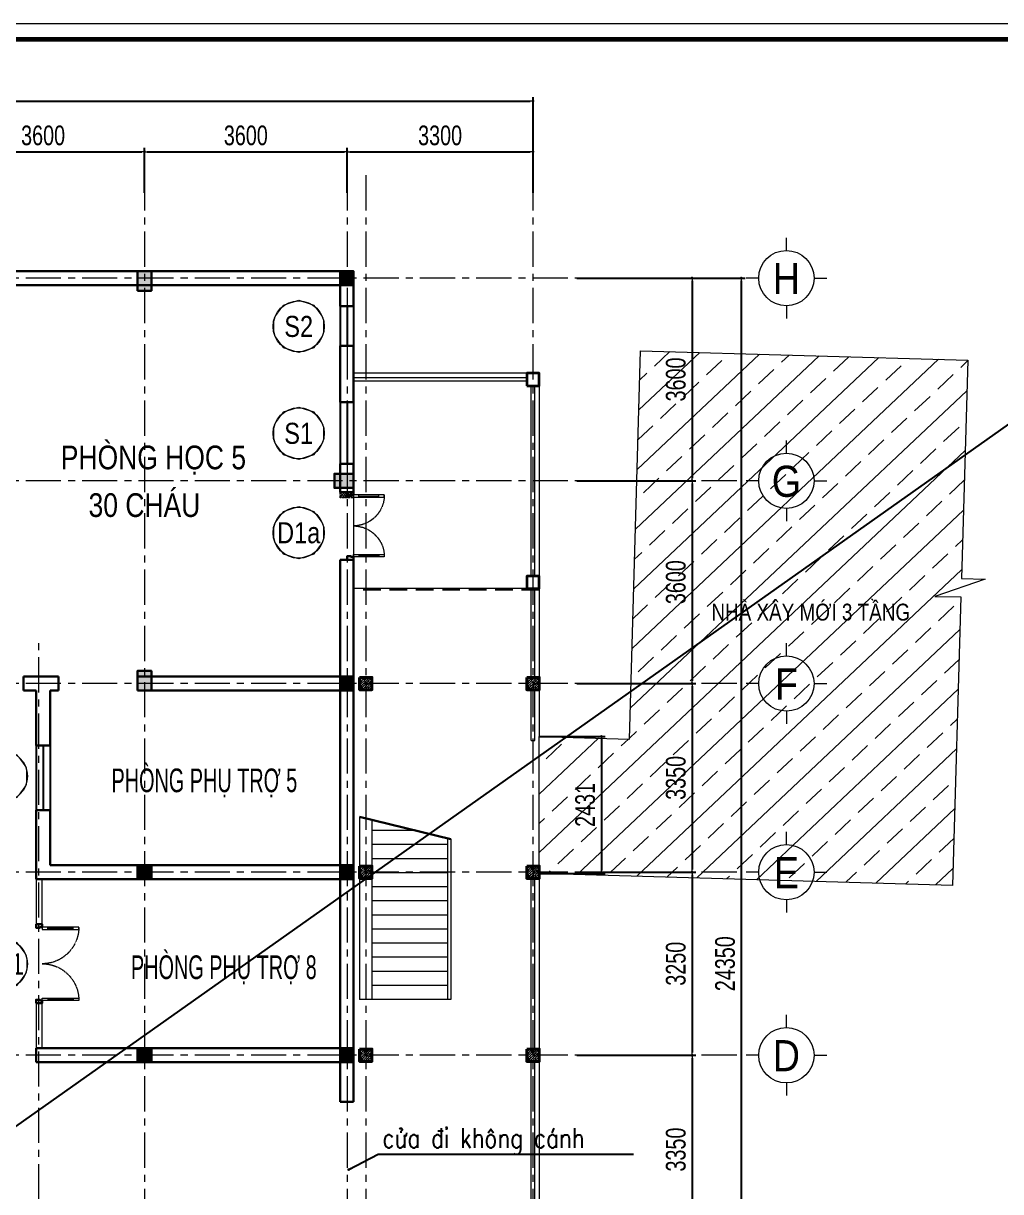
# Model space of a CAD drawing. Header units: millimetres. Extents: x -519517 to -431282, y -372679 to 113618.
# Drawn here: x -458841 to -441487, y -3409 to 17337 of the extents above; entities that cross this region are included whole.
import ezdxf
from ezdxf.enums import TextEntityAlignment as Align

# ---------------------------------------------------------------- set-up
doc = ezdxf.new("R2010")
doc.units = ezdxf.units.MM
doc.header["$LTSCALE"] = 5
for name, pattern in [('CENTER2', [28.575, 19.05, -3.175, 3.175, -3.175]), ('CENTERX2', [4, 2.5, -0.5, 0.5, -0.5]), ('DASHDOT', [1, 0.5, -0.25, 0, -0.25]), ('HIDDEN', [0.375, 0.25, -0.125]), ('HIDDEN2', [0.1875, 0.125, -0.0625])]:
    doc.linetypes.add(name, pattern=pattern)
doc.layers.get('0').update_dxf_attribs({"linetype": 'CENTER2'})
for name, color, linetype, lineweight in [('03', 252, 'Continuous', 30), ('BICO-4-NET CAT KT', 4, 'Continuous', 35), ('BICO-9-NÉT CỬA', 9, 'Continuous', 25), ('cat2', 22, 'Continuous', 30), ('hatch1', 136, 'Continuous', 9), ('Khungten_LCDI', 7, 'Continuous', 25), ('LC Dim', 8, 'Continuous', 18), ('LC Hatch', 252, 'Continuous', 9), ('LC ISO', 153, 'Continuous', 13), ('LC Net dam 1', 30, 'Continuous', 30), ('LC Net dam2', 6, 'Continuous', 40), ('LC Net khuat', 4, 'HIDDEN', 13), ('LC Net manh', 9, 'Continuous', 5), ('LC Net thay', 7, 'Continuous', 25), ('LC Net truc', 79, 'DASHDOT', 13), ('LC Text1', 3, 'Continuous', 20), ('LC Text2', 7, 'Continuous', 25), ('manh1', 67, 'Continuous', 13), ('thay1', 63, 'Continuous', 18)]:
    doc.layers.add(name, color=color, linetype=linetype, lineweight=lineweight)
doc.layers.add('KCS_Plotter', color=11, linetype='Continuous', plot=False)
doc.styles.add('General text 2', font='arial.ttf')
doc.styles.add('HOATBIF', font='hoatbif.shx', dxfattribs={"width": 0.75})
doc.styles.add('Khungten', font='VHAVAN.TTF', dxfattribs={"width": 0.9, "height": 5000})
doc.styles.add('LC 1', font='VHAVANB.TTF')
doc.styles.add('LC 3', font='vnsimli.shx', dxfattribs={"width": 0.75})
doc.styles.add('T2', font='VHARIAL.TTF', dxfattribs={"width": 0.8})
doc.styles.add('Title', font='VHBLACK.TTF')
doc.dimstyles.new('Copy of 1-110', dxfattribs={"dimscale": 110, "dimtxt": 2.5, "dimasz": 0.35, "dimexe": 0.5, "dimexo": 0, "dimgap": 0.8, "dimtad": 1, "dimdec": 0, "dimzin": 0, "dimdsep": 46, "dimtxsty": 'HOATBIF', "dimblk1": 'DOT', "dimblk2": 'DOT', "dimsah": 1, "dimcen": -1, "dimdle": 1, "dimclrd": 256, "dimclre": 256, "dimclrt": 4, "dimadec": 3, "dimazin": 2, "dimtfac": 0.333333, "dimtdec": 0, "dimtix": 1, "dimtmove": 2, "dimatfit": 3, "dimldrblk": 'DOT', "dimfxl": 1, "dimtvp": 0.833333, "dimtolj": 1, "dimtzin": 0, "dimarcsym": 0})

# ---------------------------------------------------------------- blocks, each defined once
blk = doc.blocks.new('lcdi fix')
at = {"layer": 'Defpoints', "lineweight": 0}
blk.add_lwpolyline([(-1200, -14850), (-1200, 14850), (40800, 14850), (40800, -14850)], close=True, dxfattribs=at)
at = {"layer": 'Khungten_LCDI', "color": 5, "lineweight": 60}
blk.add_lwpolyline([(0, -14650), (0, 14650), (40600, 14650), (40600, -14650)], close=True, dxfattribs=at)
at = {"color": 7, "style": 'Khungten', "width": 0.8}
for tag, p in [('REVISION', (39499, -10746)), ('NGAYHT', (39546, -11609))]:
    blk.add_attdef(tag, text='', height=200, dxfattribs=at).set_placement(p, align=Align.CENTER)
at = {"layer": 'LC Text1', "style": 'Title', "width": 3.882085}
for tag, p, p2 in [('TENBANVE1', (36913, -8886), (40339, -8886)), ('TENBANVE2', (36913, -9562), (40339, -9562))]:
    blk.add_attdef(tag, text='', height=250, dxfattribs=at).set_placement(p, p2, align=Align.FIT)
at = {"layer": 'LC Text1', "style": 'Title', "width": 0.7}
blk.add_attdef('SOBANVE', text='', height=250, dxfattribs=at).set_placement((39562, -13896), align=Align.CENTER)
blk = doc.blocks.new('DOT')
at = {"color": 0, "linetype": 'ByBlock'}
blk.add_line((-0.5, 0), (-1, 0), dxfattribs=at)
at = {"color": 0, "linetype": 'ByBlock', "const_width": 0.5}
blk.add_lwpolyline([(-0.25, 0, 1), (0.25, 0, 1)], format="xyb", close=True, dxfattribs=at)
blk = doc.blocks.new('*D191')
at = {"layer": 'Defpoints', "color": 0, "transparency": 16777216}
for p in [(-456691, 15058), (-460291, 14327), (-456691, 14327)]:
    blk.add_point(p, dxfattribs=at)
at = {"layer": 'LC Dim', "lineweight": -2, "transparency": 16777216}
for p, q in [((-460291, 14327), (-460291, 15128)), ((-460242, 15058), (-456740, 15058)), ((-456691, 14327), (-456691, 15128))]:
    blk.add_line(p, q, dxfattribs=at)
at = {"layer": 'LC Dim', "lineweight": -2, "transparency": 16777216, "xscale": 49, "yscale": 49, "zscale": 49, "rotation": 180}
blk.add_blockref('DOT', (-460291, 15058), dxfattribs=at)
at = {"layer": 'LC Dim', "lineweight": -2, "transparency": 16777216, "xscale": 49, "yscale": 49, "zscale": 49}
blk.add_blockref('DOT', (-456691, 15058), dxfattribs=at)
at = {"layer": 'LC Dim', "color": 4, "transparency": 16777216, "insert": (-458491, 15345), "char_height": 350, "attachment_point": 5, "style": 'HOATBIF'}
blk.add_mtext('\\A1;3600', dxfattribs=at)
blk = doc.blocks.new('_Dot')
at = {"color": 0, "linetype": 'ByBlock', "lineweight": -2}
blk.add_line((-0.5, 0), (-1, 0), dxfattribs=at)
at = {"color": 0, "linetype": 'ByBlock', "const_width": 0.5}
blk.add_lwpolyline([(-0.25, 0, 1), (0.25, 0, 1)], format="xyb", close=True, dxfattribs=at)
blk = doc.blocks.new('*D192')
at = {"layer": 'Defpoints', "color": 0, "transparency": 16777216}
for p in [(-453091, 15058), (-456691, 14327), (-453091, 14327)]:
    blk.add_point(p, dxfattribs=at)
at = {"layer": 'LC Dim', "lineweight": -2, "transparency": 16777216}
for p, q in [((-456691, 14327), (-456691, 15128)), ((-456642, 15058), (-453140, 15058)), ((-453091, 14327), (-453091, 15128))]:
    blk.add_line(p, q, dxfattribs=at)
at = {"layer": 'LC Dim', "lineweight": -2, "transparency": 16777216, "xscale": 49, "yscale": 49, "zscale": 49, "rotation": 180}
blk.add_blockref('DOT', (-456691, 15058), dxfattribs=at)
at = {"layer": 'LC Dim', "lineweight": -2, "transparency": 16777216, "xscale": 49, "yscale": 49, "zscale": 49}
blk.add_blockref('DOT', (-453091, 15058), dxfattribs=at)
at = {"layer": 'LC Dim', "color": 4, "transparency": 16777216, "insert": (-454891, 15345), "char_height": 350, "attachment_point": 5, "style": 'HOATBIF'}
blk.add_mtext('\\A1;3600', dxfattribs=at)
blk = doc.blocks.new('*D193')
at = {"layer": 'Defpoints', "color": 0, "transparency": 16777216}
for p in [(-449791, 15058), (-453091, 14327), (-449791, 14327)]:
    blk.add_point(p, dxfattribs=at)
at = {"layer": 'LC Dim', "lineweight": -2, "transparency": 16777216}
for p, q in [((-453091, 14327), (-453091, 15128)), ((-453042, 15058), (-449840, 15058)), ((-449791, 14327), (-449791, 15128))]:
    blk.add_line(p, q, dxfattribs=at)
at = {"layer": 'LC Dim', "lineweight": -2, "transparency": 16777216, "xscale": 49, "yscale": 49, "zscale": 49, "rotation": 180}
blk.add_blockref('DOT', (-453091, 15058), dxfattribs=at)
at = {"layer": 'LC Dim', "lineweight": -2, "transparency": 16777216, "xscale": 49, "yscale": 49, "zscale": 49}
blk.add_blockref('DOT', (-449791, 15058), dxfattribs=at)
at = {"layer": 'LC Dim', "color": 4, "transparency": 16777216, "insert": (-451441, 15345), "char_height": 350, "attachment_point": 5, "style": 'HOATBIF'}
blk.add_mtext('\\A1;3300', dxfattribs=at)
blk = doc.blocks.new('*D194')
at = {"layer": 'Defpoints', "color": 0, "transparency": 16777216}
for p in [(-449791, 15958), (-475391, 14327), (-449791, 14327)]:
    blk.add_point(p, dxfattribs=at)
at = {"layer": 'LC Dim', "lineweight": -2, "transparency": 16777216}
for p, q in [((-475391, 14327), (-475391, 16028)), ((-449791, 14327), (-449791, 16028)), ((-475342, 15958), (-449840, 15958))]:
    blk.add_line(p, q, dxfattribs=at)
at = {"layer": 'LC Dim', "lineweight": -2, "transparency": 16777216, "xscale": 49, "yscale": 49, "zscale": 49, "rotation": 180}
blk.add_blockref('DOT', (-475391, 15958), dxfattribs=at)
at = {"layer": 'LC Dim', "lineweight": -2, "transparency": 16777216, "xscale": 49, "yscale": 49, "zscale": 49}
blk.add_blockref('DOT', (-449791, 15958), dxfattribs=at)
at = {"layer": 'LC Dim', "color": 4, "transparency": 16777216, "insert": (-462591, 16245), "char_height": 350, "attachment_point": 5, "style": 'HOATBIF'}
blk.add_mtext('\\A1;25600', dxfattribs=at)
blk = doc.blocks.new('*U110')
at = {"layer": 'Defpoints'}
blk.add_lwpolyline([(0, 4.25), (-2.5, 3.44), (-4.04, 1.31), (-4.04, -1.31), (-2.5, -3.44), (0, -4.25), (2.5, -3.44), (4.04, -1.31), (4.04, 1.31), (2.5, 3.44)], close=True, dxfattribs=at)
at = {"layer": 'LC Text1', "style": 'General text 2', "width": 0.8, "flags": 8}
blk.add_attdef('SYMBOL', text='', height=3.5, dxfattribs=at).set_placement((0, 0), align=Align.MIDDLE_CENTER)
blk.add_wipeout([(0, 4.25), (-2.5, 3.44), (-4.04, 1.31), (-4.04, -1.31), (-2.5, -3.44), (0, -4.25), (2.5, -3.44), (4.04, -1.31), (4.04, 1.31), (2.5, 3.44)]).dxf.layer = 'LC Net manh'
at = {"layer": 'LC ISO'}
blk.add_circle((0, 0), 4.25, dxfattribs=at)
blk = doc.blocks.new('*D195')
at = {"layer": 'Defpoints', "color": 0, "transparency": 16777216}
for p in [(-449014, 12813), (-449014, 9213), (-446967, 9213)]:
    blk.add_point(p, dxfattribs=at)
at = {"layer": 'LC Dim', "lineweight": -2, "transparency": 16777216}
for p, q in [((-449014, 12813), (-446897, 12813)), ((-446967, 12764), (-446967, 9262)), ((-449014, 9213), (-446897, 9213))]:
    blk.add_line(p, q, dxfattribs=at)
at = {"layer": 'LC Dim', "lineweight": -2, "transparency": 16777216, "xscale": 49, "yscale": 49, "zscale": 49}
for p, rotation in [((-446967, 12813), 90), ((-446967, 9213), 270)]:
    blk.add_blockref('DOT', p, dxfattribs=dict(at, rotation=rotation))
at = {"layer": 'LC Dim', "color": 4, "transparency": 16777216, "insert": (-447254, 11013), "char_height": 350, "attachment_point": 5, "rotation": 90, "style": 'HOATBIF'}
blk.add_mtext('\\A1;3600', dxfattribs=at)
blk = doc.blocks.new('*D196')
at = {"layer": 'Defpoints', "color": 0, "transparency": 16777216}
for p in [(-449014, 9213), (-449014, 5613), (-446967, 5613)]:
    blk.add_point(p, dxfattribs=at)
at = {"layer": 'LC Dim', "lineweight": -2, "transparency": 16777216}
for p, q in [((-449014, 9213), (-446897, 9213)), ((-446967, 9164), (-446967, 5662)), ((-449014, 5613), (-446897, 5613))]:
    blk.add_line(p, q, dxfattribs=at)
at = {"layer": 'LC Dim', "lineweight": -2, "transparency": 16777216, "xscale": 49, "yscale": 49, "zscale": 49}
for p, rotation in [((-446967, 9213), 90), ((-446967, 5613), 270)]:
    blk.add_blockref('DOT', p, dxfattribs=dict(at, rotation=rotation))
at = {"layer": 'LC Dim', "color": 4, "transparency": 16777216, "insert": (-447254, 7413), "char_height": 350, "attachment_point": 5, "rotation": 90, "style": 'HOATBIF'}
blk.add_mtext('\\A1;3600', dxfattribs=at)
blk = doc.blocks.new('*D197')
at = {"layer": 'Defpoints', "color": 0, "transparency": 16777216}
for p in [(-449014, 5613), (-449014, 2263), (-446967, 2263)]:
    blk.add_point(p, dxfattribs=at)
at = {"layer": 'LC Dim', "lineweight": -2, "transparency": 16777216}
for p, q in [((-449014, 5613), (-446897, 5613)), ((-446967, 5564), (-446967, 2312)), ((-449014, 2263), (-446897, 2263))]:
    blk.add_line(p, q, dxfattribs=at)
at = {"layer": 'LC Dim', "lineweight": -2, "transparency": 16777216, "xscale": 49, "yscale": 49, "zscale": 49}
for p, rotation in [((-446967, 5613), 90), ((-446967, 2263), 270)]:
    blk.add_blockref('DOT', p, dxfattribs=dict(at, rotation=rotation))
at = {"layer": 'LC Dim', "color": 4, "transparency": 16777216, "insert": (-447254, 3938), "char_height": 350, "attachment_point": 5, "rotation": 90, "style": 'HOATBIF'}
blk.add_mtext('\\A1;3350', dxfattribs=at)
blk = doc.blocks.new('*D198')
at = {"layer": 'Defpoints', "color": 0, "transparency": 16777216}
for p in [(-449014, 2263), (-449014, -987), (-446967, -987)]:
    blk.add_point(p, dxfattribs=at)
at = {"layer": 'LC Dim', "lineweight": -2, "transparency": 16777216}
for p, q in [((-449014, 2263), (-446897, 2263)), ((-446967, 2214), (-446967, -938)), ((-449014, -987), (-446897, -987))]:
    blk.add_line(p, q, dxfattribs=at)
at = {"layer": 'LC Dim', "lineweight": -2, "transparency": 16777216, "xscale": 49, "yscale": 49, "zscale": 49}
for p, rotation in [((-446967, 2263), 90), ((-446967, -987), 270)]:
    blk.add_blockref('DOT', p, dxfattribs=dict(at, rotation=rotation))
at = {"layer": 'LC Dim', "color": 4, "transparency": 16777216, "insert": (-447254, 638), "char_height": 350, "attachment_point": 5, "rotation": 90, "style": 'HOATBIF'}
blk.add_mtext('\\A1;3250', dxfattribs=at)
blk = doc.blocks.new('*D199')
at = {"layer": 'Defpoints', "color": 0, "transparency": 16777216}
for p in [(-449014, -987), (-449014, -4337), (-446967, -4337)]:
    blk.add_point(p, dxfattribs=at)
at = {"layer": 'LC Dim', "lineweight": -2, "transparency": 16777216}
for p, q in [((-449014, -987), (-446897, -987)), ((-446967, -1036), (-446967, -4288)), ((-449014, -4337), (-446897, -4337))]:
    blk.add_line(p, q, dxfattribs=at)
at = {"layer": 'LC Dim', "lineweight": -2, "transparency": 16777216, "xscale": 49, "yscale": 49, "zscale": 49}
for p, rotation in [((-446967, -987), 90), ((-446967, -4337), 270)]:
    blk.add_blockref('DOT', p, dxfattribs=dict(at, rotation=rotation))
at = {"layer": 'LC Dim', "color": 4, "transparency": 16777216, "insert": (-447254, -2662), "char_height": 350, "attachment_point": 5, "rotation": 90, "style": 'HOATBIF'}
blk.add_mtext('\\A1;3350', dxfattribs=at)
blk = doc.blocks.new('*D202')
at = {"layer": 'Defpoints', "color": 0, "transparency": 16777216}
for p in [(-449014, 12813), (-449014, -11537), (-446092, -11537)]:
    blk.add_point(p, dxfattribs=at)
at = {"layer": 'LC Dim', "lineweight": -2, "transparency": 16777216}
for p, q in [((-449014, 12813), (-446022, 12813)), ((-446092, 12764), (-446092, -11488)), ((-449014, -11537), (-446022, -11537))]:
    blk.add_line(p, q, dxfattribs=at)
at = {"layer": 'LC Dim', "lineweight": -2, "transparency": 16777216, "xscale": 49, "yscale": 49, "zscale": 49}
for p, rotation in [((-446092, 12813), 90), ((-446092, -11537), 270)]:
    blk.add_blockref('DOT', p, dxfattribs=dict(at, rotation=rotation))
at = {"layer": 'LC Dim', "color": 4, "transparency": 16777216, "insert": (-446379, 638), "char_height": 350, "attachment_point": 5, "rotation": 90, "style": 'HOATBIF'}
blk.add_mtext('\\A1;24350', dxfattribs=at)
blk = doc.blocks.new('*D204')
at = {"layer": 'Defpoints', "color": 0, "transparency": 16777216}
for p in [(-449681, 4673), (-449681, 2242), (-448577, 2242)]:
    blk.add_point(p, dxfattribs=at)
at = {"layer": 'LC Dim', "lineweight": -2, "transparency": 16777216}
for p, q in [((-449681, 4673), (-448507, 4673)), ((-448577, 4624), (-448577, 2291)), ((-449681, 2242), (-448507, 2242))]:
    blk.add_line(p, q, dxfattribs=at)
at = {"layer": 'LC Dim', "lineweight": -2, "transparency": 16777216, "xscale": 49, "yscale": 49, "zscale": 49}
for p, rotation in [((-448577, 4673), 90), ((-448577, 2242), 270)]:
    blk.add_blockref('DOT', p, dxfattribs=dict(at, rotation=rotation))
at = {"layer": 'LC Dim', "color": 4, "transparency": 16777216, "insert": (-448864, 3458), "char_height": 350, "attachment_point": 5, "rotation": 90, "style": 'HOATBIF'}
blk.add_mtext('\\A1;2431', dxfattribs=at)
blk = doc.blocks.new('TTRUC')
at = {"layer": 'LC ISO'}
for p, q in [((0, 6.95), (0, 10.13)), ((-6.95, 0), (-10.13, 0)), ((6.95, 0), (10.13, 0)), ((0, -6.95), (0, -10.13))]:
    blk.add_line(p, q, dxfattribs=at)
at = {"layer": 'LC Net manh'}
blk.add_circle((0, 0), 6.95, dxfattribs=at)
blk = doc.blocks.new('*U80')
for p, q in [((100, -90), (100, -50)), ((100, -70), (550, -70)), ((550, -90), (550, -50)), ((100, -1310), (100, -1350)), ((100, -1330), (550, -1330)), ((550, -1310), (550, -1350))]:
    blk.add_line(p, q)
for points in [[(0, -50), (0, -90), (650, -90), (650, -50)], [(0, -1350), (0, -1310), (650, -1310), (650, -1350)]]:
    blk.add_lwpolyline(points, close=True)
at = {"linetype": 'HIDDEN2'}
for centre, start, end in [((0, -50), 270, 360), ((0, -1350), 0, 90)]:
    blk.add_arc(centre, 650, start, end, dxfattribs=at)
at = {"layer": '03'}
for points in [[(-110, 0), (-110, -60), (-40, -60), (-40, -50), (0, -50), (0, 0)], [(-110, -1400), (-110, -1340), (-40, -1340), (-40, -1350), (0, -1350), (0, -1400)]]:
    blk.add_lwpolyline(points, close=True, dxfattribs=at)
blk = doc.blocks.new('*U158')
for p, q in [((100, -90), (100, -50)), ((100, -70), (450, -70)), ((450, -90), (450, -50)), ((100, -1110), (100, -1150)), ((100, -1130), (450, -1130)), ((450, -1110), (450, -1150))]:
    blk.add_line(p, q)
for points in [[(0, -50), (0, -90), (550, -90), (550, -50)], [(0, -1150), (0, -1110), (550, -1110), (550, -1150)]]:
    blk.add_lwpolyline(points, close=True)
at = {"linetype": 'HIDDEN2'}
for centre, start, end in [((0, -50), 270, 360), ((0, -1150), 0, 90)]:
    blk.add_arc(centre, 550, start, end, dxfattribs=at)
at = {"layer": '03'}
for points in [[(-110, 0), (-110, -60), (-40, -60), (-40, -50), (0, -50), (0, 0)], [(-110, -1200), (-110, -1140), (-40, -1140), (-40, -1150), (0, -1150), (0, -1200)]]:
    blk.add_lwpolyline(points, close=True, dxfattribs=at)

msp = doc.modelspace()

# ---------------------------------------------------------------- hatches: boundary and pattern name
at = {"layer": 'hatch1'}
h = msp.add_hatch(dxfattribs=at)
h.set_pattern_fill('ANSI33', color=256, scale=3000)
h.set_pattern_definition([(43.343, (-443649.7, 11401.56), (-514.77, 545.445), []), (43.343, (-443119.6, 11386.2), (-514.77, 545.445), [375, -187.5])])
h.paths.add_polyline_path([(-442193.5, 7153.4), (-442654.2, 7158.4), (-441762.2, 7469.3), (-442184, 7481.5), (-442071.9, 11355.9), (-447879.4, 11523.9), (-448079, 4626.8), (-449681.3, 4673.2), (-449681.3, 2242.2), (-442341.7, 2029.8)])
at = {"layer": 'LC Hatch'}
for points in [[(-456816.3, 12587.9), (-456566.3, 12587.9), (-456566.3, 12937.9), (-456816.3, 12937.9)], [(-453216.3, 12687.9), (-452981.3, 12687.9), (-452981.3, 12937.9), (-453216.3, 12937.9)], [(-452981.3, 9087.9), (-452981.3, 9337.9), (-453316.3, 9337.9), (-453316.3, 9087.9)], [(-456816.3, 5487.9), (-456566.3, 5487.9), (-456566.3, 5837.9), (-456816.3, 5837.9)], [(-453216.3, 5487.9), (-452981.3, 5487.9), (-452981.3, 5737.9), (-453216.3, 5737.9)], [(-456816.3, 2137.9), (-456566.3, 2137.9), (-456566.3, 2387.9), (-456816.3, 2387.9)], [(-453216.3, 2137.9), (-452981.3, 2137.9), (-452981.3, 2387.9), (-453216.3, 2387.9)], [(-456816.3, -1112.1), (-456566.3, -1112.1), (-456566.3, -862.1), (-456816.3, -862.1)], [(-453216.3, -1112.1), (-452981.3, -1112.1), (-452981.3, -862.1), (-453216.3, -862.1)]]:
    msp.add_hatch(color=256, dxfattribs=at).paths.add_polyline_path(points)
h = msp.add_hatch(dxfattribs=at)
h.set_pattern_fill('ANSI37', color=256, scale=10, angle=-90)
h.set_pattern_definition([(315, (-499563.386, -457468.334), (22.4506403, 22.4506403), []), (45, (-499563.386, -457468.334), (-22.4506403, 22.4506403), [])])
h.paths.add_polyline_path([(-453216.3, 9012.9), (-453216.3, 8912.9), (-452981.3, 8912.9), (-452981.3, 9012.9)])
h = msp.add_hatch(dxfattribs=at)
h.set_pattern_fill('BETONG', color=256, scale=20, pattern_type=2)
h.set_pattern_definition([(0, (-1729.99, -34827.42), (0, 103.923048), [2.5, -57.5]), (0, (-1729.99, -34823.09), (0, 103.923048), [2.5, -57.5]), (120, (-1729.99, -34827.42), (-90, -51.961524), [2.5, -57.5]), (120, (-1726.24, -34825.25), (-90, -51.961524), [2.5, -57.5]), (0, (-1699.99, -34775.46), (0, 103.923048), [2.5, -57.5]), (0, (-1699.99, -34771.13), (0, 103.923048), [2.5, -57.5]), (120, (-1699.99, -34775.46), (-90, -51.961524), [2.5, -57.5]), (120, (-1696.24, -34773.29), (-90, -51.961524), [2.5, -57.5]), (60, (-1727.49, -34827.42), (-90, 51.961524), [2.5, -57.5]), (60, (-1731.24, -34825.25), (-90, 51.961524), [2.5, -57.5]), (60, (-1697.49, -34879.38), (-90, 51.961524), [2.5, -57.5]), (60, (-1701.24, -34877.21), (-90, 51.961524), [2.5, -57.5]), (45, (-1729.988, -34827.417), (-21.2132034, 21.2132034), []), (50, (-1729.99, -34827.42), (143.452037, -12.550427), [15, -165]), (355, (-1729.99, -34827.42), (-27.750267, 150.438427), [12, -132]), (100.4514, (-1718.03, -34828.46), (115.701876, 137.88791), [12.74804, -140.228422]), (46.1842, (-1729.99, -34787.42), (213.44821, -33.1038), [22.5, -247.5]), (96.6356, (-1712.2, -34790.18), (186.93254, 194.82357), [19.12206, -210.3426]), (351.1842, (-1729.99, -34787.42), (186.93239, 194.82372), [18, -198]), (21, (-1709.99, -34797.42), (119.38141, -80.523778), [15, -165]), (326, (-1709.99, -34797.42), (48.663066, 145.03001), [12, -132]), (71.4514, (-1700.04, -34804.13), (168.044526, 64.5061), [12.74804, -140.228422]), (37.5, (-1729.99, -34827.417), (2.431971, 66.578771), [0, -130.4, 0, -134, 0, -132.5]), (7.5, (-1729.99, -34827.42), (52.613907, 78.882342), [0, -76.4, 0, -127.4, 0, -50.5]), (327.5, (-1774.59, -34827.417), (106.764487, -4.5109743), [0, -50, 0, -156, 0, -207]), (317.5, (-1794.59, -34827.42), (116.637234, 20.020996), [0, -65, 0, -103.6, 0, -147])])
h.paths.add_polyline_path([(-452651.3, 5722.9), (-452871.3, 5722.9), (-452871.3, 5502.9), (-452651.3, 5502.9)])
h = msp.add_hatch(dxfattribs=at)
h.set_pattern_fill('BETONG', color=256, scale=20, pattern_type=2)
h.set_pattern_definition([(0, (1240.01, -34827.42), (0, 103.923048), [2.5, -57.5]), (0, (1240.01, -34823.09), (0, 103.923048), [2.5, -57.5]), (120, (1240.01, -34827.42), (-90, -51.961524), [2.5, -57.5]), (120, (1243.76, -34825.25), (-90, -51.961524), [2.5, -57.5]), (0, (1270.01, -34775.46), (0, 103.923048), [2.5, -57.5]), (0, (1270.01, -34771.13), (0, 103.923048), [2.5, -57.5]), (120, (1270.01, -34775.46), (-90, -51.961524), [2.5, -57.5]), (120, (1273.76, -34773.29), (-90, -51.961524), [2.5, -57.5]), (60, (1242.51, -34827.42), (-90, 51.961524), [2.5, -57.5]), (60, (1238.76, -34825.25), (-90, 51.961524), [2.5, -57.5]), (60, (1272.51, -34879.38), (-90, 51.961524), [2.5, -57.5]), (60, (1268.76, -34877.21), (-90, 51.961524), [2.5, -57.5]), (45, (1240.012, -34827.417), (-21.2132034, 21.2132034), []), (50, (1240.01, -34827.42), (143.452037, -12.550427), [15, -165]), (355, (1240.01, -34827.42), (-27.750267, 150.438427), [12, -132]), (100.4514, (1251.97, -34828.46), (115.701876, 137.88791), [12.74804, -140.228422]), (46.1842, (1240.01, -34787.42), (213.44821, -33.1038), [22.5, -247.5]), (96.6356, (1257.8, -34790.18), (186.93254, 194.82357), [19.12206, -210.3426]), (351.1842, (1240.01, -34787.42), (186.93239, 194.82372), [18, -198]), (21, (1260.01, -34797.42), (119.38141, -80.523778), [15, -165]), (326, (1260.01, -34797.42), (48.663066, 145.03001), [12, -132]), (71.4514, (1269.96, -34804.13), (168.044526, 64.5061), [12.74804, -140.228422]), (37.5, (1240.01, -34827.417), (2.431971, 66.578771), [0, -130.4, 0, -134, 0, -132.5]), (7.5, (1240.01, -34827.42), (52.613907, 78.882342), [0, -76.4, 0, -127.4, 0, -50.5]), (327.5, (1195.41, -34827.417), (106.764487, -4.5109743), [0, -50, 0, -156, 0, -207]), (317.5, (1175.41, -34827.42), (116.637234, 20.020996), [0, -65, 0, -103.6, 0, -147])])
h.paths.add_polyline_path([(-449681.3, 5722.9), (-449901.3, 5722.9), (-449901.3, 5502.9), (-449681.3, 5502.9)])
h = msp.add_hatch(dxfattribs=at)
h.set_pattern_fill('BETONG', color=256, scale=20, pattern_type=2)
h.set_pattern_definition([(0, (-1729.99, -38177.42), (0, 103.923048), [2.5, -57.5]), (0, (-1729.99, -38173.09), (0, 103.923048), [2.5, -57.5]), (120, (-1729.99, -38177.42), (-90, -51.961524), [2.5, -57.5]), (120, (-1726.24, -38175.25), (-90, -51.961524), [2.5, -57.5]), (0, (-1699.99, -38125.46), (0, 103.923048), [2.5, -57.5]), (0, (-1699.99, -38121.13), (0, 103.923048), [2.5, -57.5]), (120, (-1699.99, -38125.46), (-90, -51.961524), [2.5, -57.5]), (120, (-1696.24, -38123.29), (-90, -51.961524), [2.5, -57.5]), (60, (-1727.49, -38177.42), (-90, 51.961524), [2.5, -57.5]), (60, (-1731.24, -38175.25), (-90, 51.961524), [2.5, -57.5]), (60, (-1697.49, -38229.38), (-90, 51.961524), [2.5, -57.5]), (60, (-1701.24, -38227.21), (-90, 51.961524), [2.5, -57.5]), (45, (-1729.988, -38177.417), (-21.2132034, 21.2132034), []), (50, (-1729.99, -38177.42), (143.452037, -12.550427), [15, -165]), (355, (-1729.99, -38177.42), (-27.750267, 150.438427), [12, -132]), (100.4514, (-1718.03, -38178.46), (115.701876, 137.88791), [12.74804, -140.228422]), (46.1842, (-1729.99, -38137.42), (213.44821, -33.1038), [22.5, -247.5]), (96.6356, (-1712.2, -38140.18), (186.93254, 194.82357), [19.12206, -210.3426]), (351.1842, (-1729.99, -38137.42), (186.93239, 194.82372), [18, -198]), (21, (-1709.99, -38147.42), (119.38141, -80.523778), [15, -165]), (326, (-1709.99, -38147.42), (48.663066, 145.03001), [12, -132]), (71.4514, (-1700.04, -38154.13), (168.044526, 64.5061), [12.74804, -140.228422]), (37.5, (-1729.99, -38177.417), (2.431971, 66.578771), [0, -130.4, 0, -134, 0, -132.5]), (7.5, (-1729.99, -38177.42), (52.613907, 78.882342), [0, -76.4, 0, -127.4, 0, -50.5]), (327.5, (-1774.59, -38177.417), (106.764487, -4.5109743), [0, -50, 0, -156, 0, -207]), (317.5, (-1794.59, -38177.42), (116.637234, 20.020996), [0, -65, 0, -103.6, 0, -147])])
h.paths.add_polyline_path([(-452651.3, 2372.9), (-452871.3, 2372.9), (-452871.3, 2152.9), (-452651.3, 2152.9)])
h = msp.add_hatch(dxfattribs=at)
h.set_pattern_fill('BETONG', color=256, scale=20, pattern_type=2)
h.set_pattern_definition([(0, (1240.01, -38177.42), (0, 103.923048), [2.5, -57.5]), (0, (1240.01, -38173.09), (0, 103.923048), [2.5, -57.5]), (120, (1240.01, -38177.42), (-90, -51.961524), [2.5, -57.5]), (120, (1243.76, -38175.25), (-90, -51.961524), [2.5, -57.5]), (0, (1270.01, -38125.46), (0, 103.923048), [2.5, -57.5]), (0, (1270.01, -38121.13), (0, 103.923048), [2.5, -57.5]), (120, (1270.01, -38125.46), (-90, -51.961524), [2.5, -57.5]), (120, (1273.76, -38123.29), (-90, -51.961524), [2.5, -57.5]), (60, (1242.51, -38177.42), (-90, 51.961524), [2.5, -57.5]), (60, (1238.76, -38175.25), (-90, 51.961524), [2.5, -57.5]), (60, (1272.51, -38229.38), (-90, 51.961524), [2.5, -57.5]), (60, (1268.76, -38227.21), (-90, 51.961524), [2.5, -57.5]), (45, (1240.012, -38177.417), (-21.2132034, 21.2132034), []), (50, (1240.01, -38177.42), (143.452037, -12.550427), [15, -165]), (355, (1240.01, -38177.42), (-27.750267, 150.438427), [12, -132]), (100.4514, (1251.97, -38178.46), (115.701876, 137.88791), [12.74804, -140.228422]), (46.1842, (1240.01, -38137.42), (213.44821, -33.1038), [22.5, -247.5]), (96.6356, (1257.8, -38140.18), (186.93254, 194.82357), [19.12206, -210.3426]), (351.1842, (1240.01, -38137.42), (186.93239, 194.82372), [18, -198]), (21, (1260.01, -38147.42), (119.38141, -80.523778), [15, -165]), (326, (1260.01, -38147.42), (48.663066, 145.03001), [12, -132]), (71.4514, (1269.96, -38154.13), (168.044526, 64.5061), [12.74804, -140.228422]), (37.5, (1240.01, -38177.417), (2.431971, 66.578771), [0, -130.4, 0, -134, 0, -132.5]), (7.5, (1240.01, -38177.42), (52.613907, 78.882342), [0, -76.4, 0, -127.4, 0, -50.5]), (327.5, (1195.41, -38177.417), (106.764487, -4.5109743), [0, -50, 0, -156, 0, -207]), (317.5, (1175.41, -38177.42), (116.637234, 20.020996), [0, -65, 0, -103.6, 0, -147])])
h.paths.add_polyline_path([(-449681.3, 2372.9), (-449901.3, 2372.9), (-449901.3, 2152.9), (-449681.3, 2152.9)])
h = msp.add_hatch(dxfattribs=at)
h.set_pattern_fill('BETONG', color=256, scale=20, pattern_type=2)
h.set_pattern_definition([(0, (-1729.99, -41427.42), (0, 103.923048), [2.5, -57.5]), (0, (-1729.99, -41423.09), (0, 103.923048), [2.5, -57.5]), (120, (-1729.99, -41427.42), (-90, -51.961524), [2.5, -57.5]), (120, (-1726.24, -41425.25), (-90, -51.961524), [2.5, -57.5]), (0, (-1699.99, -41375.46), (0, 103.923048), [2.5, -57.5]), (0, (-1699.99, -41371.13), (0, 103.923048), [2.5, -57.5]), (120, (-1699.99, -41375.46), (-90, -51.961524), [2.5, -57.5]), (120, (-1696.24, -41373.29), (-90, -51.961524), [2.5, -57.5]), (60, (-1727.49, -41427.42), (-90, 51.961524), [2.5, -57.5]), (60, (-1731.24, -41425.25), (-90, 51.961524), [2.5, -57.5]), (60, (-1697.49, -41479.38), (-90, 51.961524), [2.5, -57.5]), (60, (-1701.24, -41477.21), (-90, 51.961524), [2.5, -57.5]), (45, (-1729.988, -41427.417), (-21.2132034, 21.2132034), []), (50, (-1729.99, -41427.42), (143.452037, -12.550427), [15, -165]), (355, (-1729.99, -41427.42), (-27.750267, 150.438427), [12, -132]), (100.4514, (-1718.03, -41428.46), (115.701876, 137.88791), [12.74804, -140.228422]), (46.1842, (-1729.99, -41387.42), (213.44821, -33.1038), [22.5, -247.5]), (96.6356, (-1712.2, -41390.18), (186.93254, 194.82357), [19.12206, -210.3426]), (351.1842, (-1729.99, -41387.42), (186.93239, 194.82372), [18, -198]), (21, (-1709.99, -41397.42), (119.38141, -80.523778), [15, -165]), (326, (-1709.99, -41397.42), (48.663066, 145.03001), [12, -132]), (71.4514, (-1700.04, -41404.13), (168.044526, 64.5061), [12.74804, -140.228422]), (37.5, (-1729.99, -41427.417), (2.431971, 66.578771), [0, -130.4, 0, -134, 0, -132.5]), (7.5, (-1729.99, -41427.42), (52.613907, 78.882342), [0, -76.4, 0, -127.4, 0, -50.5]), (327.5, (-1774.59, -41427.417), (106.764487, -4.5109743), [0, -50, 0, -156, 0, -207]), (317.5, (-1794.59, -41427.42), (116.637234, 20.020996), [0, -65, 0, -103.6, 0, -147])])
h.paths.add_polyline_path([(-452651.3, -877.1), (-452871.3, -877.1), (-452871.3, -1097.1), (-452651.3, -1097.1)])
h = msp.add_hatch(dxfattribs=at)
h.set_pattern_fill('BETONG', color=256, scale=20, pattern_type=2)
h.set_pattern_definition([(0, (1240.01, -41427.42), (0, 103.923048), [2.5, -57.5]), (0, (1240.01, -41423.09), (0, 103.923048), [2.5, -57.5]), (120, (1240.01, -41427.42), (-90, -51.961524), [2.5, -57.5]), (120, (1243.76, -41425.25), (-90, -51.961524), [2.5, -57.5]), (0, (1270.01, -41375.46), (0, 103.923048), [2.5, -57.5]), (0, (1270.01, -41371.13), (0, 103.923048), [2.5, -57.5]), (120, (1270.01, -41375.46), (-90, -51.961524), [2.5, -57.5]), (120, (1273.76, -41373.29), (-90, -51.961524), [2.5, -57.5]), (60, (1242.51, -41427.42), (-90, 51.961524), [2.5, -57.5]), (60, (1238.76, -41425.25), (-90, 51.961524), [2.5, -57.5]), (60, (1272.51, -41479.38), (-90, 51.961524), [2.5, -57.5]), (60, (1268.76, -41477.21), (-90, 51.961524), [2.5, -57.5]), (45, (1240.012, -41427.417), (-21.2132034, 21.2132034), []), (50, (1240.01, -41427.42), (143.452037, -12.550427), [15, -165]), (355, (1240.01, -41427.42), (-27.750267, 150.438427), [12, -132]), (100.4514, (1251.97, -41428.46), (115.701876, 137.88791), [12.74804, -140.228422]), (46.1842, (1240.01, -41387.42), (213.44821, -33.1038), [22.5, -247.5]), (96.6356, (1257.8, -41390.18), (186.93254, 194.82357), [19.12206, -210.3426]), (351.1842, (1240.01, -41387.42), (186.93239, 194.82372), [18, -198]), (21, (1260.01, -41397.42), (119.38141, -80.523778), [15, -165]), (326, (1260.01, -41397.42), (48.663066, 145.03001), [12, -132]), (71.4514, (1269.96, -41404.13), (168.044526, 64.5061), [12.74804, -140.228422]), (37.5, (1240.01, -41427.417), (2.431971, 66.578771), [0, -130.4, 0, -134, 0, -132.5]), (7.5, (1240.01, -41427.42), (52.613907, 78.882342), [0, -76.4, 0, -127.4, 0, -50.5]), (327.5, (1195.41, -41427.417), (106.764487, -4.5109743), [0, -50, 0, -156, 0, -207]), (317.5, (1175.41, -41427.42), (116.637234, 20.020996), [0, -65, 0, -103.6, 0, -147])])
h.paths.add_polyline_path([(-449681.3, -877.1), (-449901.3, -877.1), (-449901.3, -1097.1), (-449681.3, -1097.1)])

# ---------------------------------------------------------------- linework, layer by layer
at = {"layer": 'BICO-4-NET CAT KT'}
for points in [[(-449901.3, 10902.9), (-449681.3, 10902.9), (-449681.3, 11122.9), (-449901.3, 11122.9)], [(-449901.3, 7302.9), (-449681.3, 7302.9), (-449681.3, 7522.9), (-449901.3, 7522.9)]]:
    msp.add_lwpolyline(points, close=True, dxfattribs=at)
at = {"layer": 'BICO-9-NÉT CỬA'}
for p, q in [((-453216.3, 12312.9), (-453216.3, 11612.9)), ((-453091.3, 12312.9), (-453091.3, 11612.9)), ((-452981.3, 12312.9), (-452981.3, 11612.9)), ((-453216.3, 10612.9), (-453216.3, 9512.9)), ((-453091.3, 10612.9), (-453091.3, 9512.9)), ((-452981.3, 10612.9), (-452981.3, 9512.9)), ((-458616.3, 4512.9), (-458616.3, 3362.9)), ((-458491.3, 4512.9), (-458491.3, 3362.9)), ((-458366.3, 4512.9), (-458366.3, 3362.9))]:
    msp.add_line(p, q, dxfattribs=at)
at = {"layer": 'cat2', "linetype": 'HIDDEN2', "ltscale": 500}
msp.add_line((-449681.3, 7282.9), (-452961.3, 7282.9), dxfattribs=at)
at = {"layer": 'cat2'}
msp.add_lwpolyline([(-451251.3, 2849.3), (-452871.3, 3246.3)], dxfattribs=at)
at = {"layer": 'LC ISO'}
msp.add_line((-452981.3, 8912.9), (-452981.3, 7812.9), dxfattribs=at)
at = {"layer": 'LC ISO', "ltscale": 2}
for points in [[(-458616.3, 1337.9), (-458506.3, 1337.9), (-458506.3, 2137.9), (-458616.3, 2137.9)], [(-458506.3, -62.1), (-458616.3, -62.1), (-458616.3, -862.1), (-458506.3, -862.1)]]:
    msp.add_lwpolyline(points, close=True, dxfattribs=at)
at = {"layer": 'LC Net dam 1'}
for p, q in [((-452981.3, 12937.9), (-460791.3, 12937.9)), ((-452981.3, 12937.9), (-452981.3, 12312.9)), ((-460166.3, 12687.9), (-453216.3, 12687.9)), ((-453216.3, 12687.9), (-453216.3, 12312.9)), ((-453216.3, 12687.9), (-452981.3, 12687.9)), ((-453216.3, 12687.9), (-452981.3, 12687.9)), ((-456816.3, 12587.9), (-456566.3, 12587.9)), ((-456816.3, 12587.9), (-456566.3, 12587.9)), ((-452981.3, 12312.9), (-453216.3, 12312.9)), ((-453216.3, 11612.9), (-453216.3, 10612.9)), ((-452981.3, 11612.9), (-453216.3, 11612.9)), ((-452981.3, 11612.9), (-452981.3, 10612.9)), ((-452981.3, 10612.9), (-453216.3, 10612.9)), ((-453216.3, 9512.9), (-453216.3, 9012.9)), ((-452981.3, 9512.9), (-453216.3, 9512.9)), ((-452981.3, 9512.9), (-452981.3, 9012.9)), ((-452981.3, 9087.9), (-452981.3, 9337.9)), ((-452981.3, 9087.9), (-452981.3, 9337.9)), ((-452981.3, 9012.9), (-453216.3, 9012.9)), ((-452981.3, 7812.9), (-453216.3, 7812.9)), ((-453216.3, 7812.9), (-453216.3, 5737.9)), ((-452981.3, 7812.9), (-452981.3, 2137.9)), ((-458841.3, 5737.9), (-458216.3, 5737.9)), ((-458841.3, 5487.9), (-458841.3, 5737.9)), ((-458216.3, 5487.9), (-458216.3, 5737.9)), ((-456816.3, 5737.9), (-453216.3, 5737.9)), ((-458616.3, 5487.9), (-458841.3, 5487.9)), ((-458616.3, 5487.9), (-458616.3, 4512.9)), ((-458216.3, 5487.9), (-458366.3, 5487.9)), ((-458366.3, 5487.9), (-458216.3, 5487.9)), ((-458366.3, 5487.9), (-458366.3, 4512.9)), ((-453216.3, 5487.9), (-456816.3, 5487.9)), ((-456816.3, 5487.9), (-453216.3, 5487.9)), ((-456816.3, 5487.9), (-456566.3, 5487.9)), ((-456816.3, 5487.9), (-456566.3, 5487.9)), ((-453216.3, 5487.9), (-453216.3, 2387.9)), ((-453216.3, 5487.9), (-452981.3, 5487.9)), ((-453216.3, 5487.9), (-452981.3, 5487.9)), ((-458366.3, 4512.9), (-458616.3, 4512.9)), ((-458616.3, 3362.9), (-458616.3, 2137.9)), ((-458366.3, 3362.9), (-458616.3, 3362.9)), ((-458366.3, 3362.9), (-458366.3, 2387.9)), ((-458366.3, 2387.9), (-453216.3, 2387.9)), ((-458616.3, 2137.9), (-452981.3, 2137.9)), ((-456816.3, 2137.9), (-456566.3, 2137.9)), ((-456816.3, 2137.9), (-456566.3, 2137.9)), ((-453216.3, 2137.9), (-452981.3, 2137.9)), ((-453216.3, 2137.9), (-452981.3, 2137.9)), ((-453216.3, 2137.9), (-452981.3, 2137.9)), ((-453216.3, 2137.9), (-452981.3, 2137.9)), ((-453216.3, -862.1), (-453216.3, 2137.9)), ((-452981.3, 2137.9), (-452981.3, -862.1)), ((-458616.3, -862.1), (-452981.3, -862.1)), ((-458616.3, -1112.1), (-458616.3, -862.1)), ((-452981.3, -1812.1), (-452981.3, -862.1)), ((-458616.3, -1112.1), (-453216.3, -1112.1)), ((-456816.3, -1112.1), (-456566.3, -1112.1)), ((-456816.3, -1112.1), (-456566.3, -1112.1)), ((-453216.3, -1812.1), (-453216.3, -1112.1)), ((-453216.3, -1112.1), (-452981.3, -1112.1)), ((-453216.3, -1112.1), (-452981.3, -1112.1)), ((-452981.3, -1812.1), (-453216.3, -1812.1))]:
    msp.add_line(p, q, dxfattribs=at)
for points in [[(-456816.3, 12587.9), (-456566.3, 12587.9), (-456566.3, 12937.9), (-456816.3, 12937.9)], [(-453216.3, 12687.9), (-452981.3, 12687.9), (-452981.3, 12937.9), (-453216.3, 12937.9)], [(-452981.3, 9087.9), (-452981.3, 9337.9), (-453316.3, 9337.9), (-453316.3, 9087.9)], [(-456816.3, 5487.9), (-456566.3, 5487.9), (-456566.3, 5837.9), (-456816.3, 5837.9)], [(-453216.3, 5487.9), (-452981.3, 5487.9), (-452981.3, 5737.9), (-453216.3, 5737.9)], [(-456816.3, 2137.9), (-456566.3, 2137.9), (-456566.3, 2387.9), (-456816.3, 2387.9)], [(-453216.3, 2137.9), (-452981.3, 2137.9), (-452981.3, 2387.9), (-453216.3, 2387.9)], [(-456816.3, -1112.1), (-456566.3, -1112.1), (-456566.3, -862.1), (-456816.3, -862.1)], [(-453216.3, -1112.1), (-452981.3, -1112.1), (-452981.3, -862.1), (-453216.3, -862.1)]]:
    msp.add_lwpolyline(points, close=True, dxfattribs=at)
at = {"layer": 'LC Net dam2'}
for points in [[(-452871.3, 5722.9), (-452651.3, 5722.9), (-452651.3, 5502.9), (-452871.3, 5502.9)], [(-449901.3, 5722.9), (-449681.3, 5722.9), (-449681.3, 5502.9), (-449901.3, 5502.9)], [(-452871.3, 2372.9), (-452651.3, 2372.9), (-452651.3, 2152.9), (-452871.3, 2152.9)], [(-449901.3, 2372.9), (-449681.3, 2372.9), (-449681.3, 2152.9), (-449901.3, 2152.9)], [(-452871.3, -877.1), (-452651.3, -877.1), (-452651.3, -1097.1), (-452871.3, -1097.1)], [(-449901.3, -877.1), (-449681.3, -877.1), (-449681.3, -1097.1), (-449901.3, -1097.1)]]:
    msp.add_lwpolyline(points, close=True, dxfattribs=at)
at = {"layer": 'LC Net khuat', "ltscale": 30}
msp.add_lwpolyline([(-452981.3, 9012.9), (-452981.3, 8912.9), (-453216.3, 8912.9), (-453216.3, 9012.9)], close=True, dxfattribs=at)
at = {"layer": 'LC Net truc', "linetype": 'CENTERX2', "ltscale": 50}
for p, q in [((-456691.3, 14638.7), (-456691.3, -15383.8)), ((-453091.3, 14638.7), (-453091.3, -15383.8)), ((-452761.3, 14638.7), (-452761.3, -15383.8)), ((-449791.3, 14638.7), (-449791.3, -15383.8)), ((-446173.2, 12812.9), (-479105.1, 12812.9)), ((-446173.2, 9212.9), (-479105.1, 9212.9)), ((-458566.3, -6543.2), (-458566.3, 6364.3)), ((-446173.2, 5612.9), (-479105.1, 5612.9)), ((-446173.2, 2262.9), (-479105.1, 2262.9)), ((-446173.2, -987.1), (-479105.1, -987.1))]:
    msp.add_line(p, q, dxfattribs=at)
at = {"layer": 'manh1'}
for p, q in [((-449901.3, 11042.9), (-452981.3, 11042.9)), ((-449901.3, 10982.9), (-452981.3, 10982.9)), ((-449821.3, 7522.9), (-449821.3, 10902.9)), ((-449761.3, 7522.9), (-449761.3, 10902.9)), ((-449821.3, 5722.9), (-449821.3, 7302.9)), ((-449761.3, 5722.9), (-449761.3, 7302.9)), ((-449821.3, 4603.4), (-449821.3, 5502.9)), ((-449761.3, 4603.4), (-449761.3, 5502.9)), ((-449821.3, 4603.4), (-449761.3, 4603.4)), ((-449821.3, -877.1), (-449821.3, 2152.9)), ((-449761.3, -877.1), (-449761.3, 2152.9)), ((-449821.3, -4227.1), (-449821.3, -1097.1)), ((-449761.3, -4227.1), (-449761.3, -1097.1))]:
    msp.add_line(p, q, dxfattribs=at)
msp.add_lwpolyline([(-442071.9, 11355.9), (-442184, 7481.5), (-441762.2, 7469.3), (-442654.2, 7158.4), (-442193.5, 7153.4), (-442341.7, 2029.8)], dxfattribs=at)
at = {"layer": 'thay1'}
for p, q in [((-449681.3, 11122.9), (-452981.3, 11122.9)), ((-449681.3, 11122.9), (-449681.3, 4673.2)), ((-449681.3, 7302.9), (-452981.3, 7302.9)), ((-452871.3, 3246.3), (-452871.3, 2.9)), ((-452651.3, 3192.4), (-452651.3, 2.9)), ((-451878.2, 3002.9), (-452651.3, 3002.9)), ((-451311.3, 2752.9), (-452651.3, 2752.9)), ((-451311.3, 2864), (-451311.3, 2.9)), ((-451251.3, 2849.3), (-451251.3, 2.9)), ((-451311.3, 2502.9), (-452651.3, 2502.9)), ((-451311.3, 2252.9), (-452651.3, 2252.9)), ((-449681.3, 2152.9), (-449681.3, -11647.1)), ((-451311.3, 2002.9), (-452651.3, 2002.9)), ((-451311.3, 1752.9), (-452651.3, 1752.9)), ((-451311.3, 1502.9), (-452651.3, 1502.9)), ((-451311.3, 1252.9), (-452651.3, 1252.9)), ((-451311.3, 1002.9), (-452651.3, 1002.9)), ((-451311.3, 752.9), (-452651.3, 752.9)), ((-451311.3, 502.9), (-452651.3, 502.9)), ((-451311.3, 252.9), (-452651.3, 252.9)), ((-451251.3, 2.9), (-452871.3, 2.9))]:
    msp.add_line(p, q, dxfattribs=at)
msp.add_lwpolyline([(-442341.7, 2029.8), (-449681.3, 2242.2), (-449681.3, 4673.2), (-448079, 4626.8), (-447879.4, 11523.9), (-442071.9, 11355.9)], dxfattribs=at)

# ---------------------------------------------------------------- block references
at = {"layer": 'LC ISO', "xscale": 70.63098313741592, "yscale": 70.63098313741592, "zscale": 70.63098313741592}
for p in [(-445290.9, 12812.9), (-445290.9, 9212.9), (-445290.9, 5612.9), (-445290.9, 2262.9), (-445290.9, -987.1)]:
    msp.add_blockref('TTRUC', p, dxfattribs=at)
at = {"layer": 'LC ISO', "ltscale": 2, "xscale": -1, "rotation": 180}
for name, p in [('*U158', (-452981.3, 7812.9)), ('*U80', (-458506.3, -62.1))]:
    msp.add_blockref(name, p, dxfattribs=at)
at = {"layer": 'LC Net thay', "xscale": 1.400000036310157, "yscale": 1.400000036310157, "zscale": 1.400000036310157}
msp.add_blockref('lcdi fix', (-488401.8, -3453.4), dxfattribs=at)

# ---------------------------------------------------------------- texts
at = {"layer": 'LC Text1', "ltscale": 0.2, "style": 'LC 1', "width": 0.9}
for s, p in [('h', (-445290.9, 12363)), ('g', (-445290.9, 8763)), ('f', (-445290.9, 5163)), ('e', (-445290.9, 1813)), ('d', (-445290.9, -1437))]:
    msp.add_text(s, height=553, dxfattribs=at).set_placement(p, align=Align.BOTTOM_CENTER)
at = {"layer": 'LC Text1', "color": 3, "style": 'LC 3', "width": 0.8}
msp.add_text('cöa ®i kh«ng c¸nh', height=350.406, dxfattribs=at).set_placement((-452466.6, -2632.1))
at = {"layer": 'LC Text2', "style": 'T2'}
for s, height, width, p in [('phßng häc 5', 420.488, 0.8, (-456531.4, 9418.1)), ('30 ch¸u', 420.49, 0.8, (-456691.3, 8571.9)), ('phßng phô trî 5', 420.488, 0.6, (-455626.8, 3684.3)), ('phßng phô trî 8', 420.488, 0.6, (-455281.4, 365.4))]:
    msp.add_text(s, height=height, dxfattribs=dict(at, width=width)).set_placement(p, align=Align.CENTER)
at = {"layer": 'LC Text2', "style": 'T2', "width": 0.8}
msp.add_text('nhµ x©y míi 3 tÇng', height=300, dxfattribs=at).set_placement((-446622.9, 6732.1))

# ---------------------------------------------------------------- dimensions: what is measured, and where the dimension line sits
at = {"layer": 'LC Dim'}
for base, p1, p2, picture, middle in [((-449791.3, 15957.8), (-475391.3, 14327.5), (-449791.3, 14327.5), '*D194', (-462591.3, 16244.8)), ((-456691.3, 15057.8), (-460291.3, 14327.5), (-456691.3, 14327.5), '*D191', (-458491.3, 15344.8)), ((-453091.3, 15057.8), (-456691.3, 14327.5), (-453091.3, 14327.5), '*D192', (-454891.3, 15344.8)), ((-449791.3, 15057.8), (-453091.3, 14327.5), (-449791.3, 14327.5), '*D193', (-451441.3, 15344.8))]:
    dim = msp.add_linear_dim(base=base, p1=p1, p2=p2, dimstyle='Copy of 1-110', override={"dimscale": 140}, dxfattribs=at)
    dim.commit()
    dim.dimension.update_dxf_attribs({"geometry": picture, "text_midpoint": middle})
for base, p1, p2, angle, picture, middle in [((-446966.7, 9212.9), (-449013.7, 12812.9), (-449013.7, 9212.9), 270, '*D195', (-447253.7, 11012.9)), ((-446091.7, -11537.1), (-449013.7, 12812.9), (-449013.7, -11537.1), 270, '*D202', (-446378.7, 637.9)), ((-446966.7, 5612.9), (-449013.7, 9212.9), (-449013.7, 5612.9), 270, '*D196', (-447253.7, 7412.9)), ((-446966.7, 2262.9), (-449013.7, 5612.9), (-449013.7, 2262.9), 270, '*D197', (-447253.7, 3937.9)), ((-448577.4, 2242.2), (-449681.3, 4673.2), (-449681.3, 2242.2), 90, '*D204', (-448864.4, 3457.7)), ((-446966.7, -987.1), (-449013.7, 2262.9), (-449013.7, -987.1), 270, '*D198', (-447253.7, 637.9)), ((-446966.7, -4337.1), (-449013.7, -987.1), (-449013.7, -4337.1), 270, '*D199', (-447253.7, -2662.1))]:
    dim = msp.add_linear_dim(base=base, p1=p1, p2=p2, angle=angle, dimstyle='Copy of 1-110', override={"dimscale": 140}, dxfattribs=at)
    dim.commit()
    dim.dimension.update_dxf_attribs({"geometry": picture, "text_midpoint": middle})

# ---------------------------------------------------------------- leaders
msp.add_leader([(-453063.4, -3016.7), (-452539.4, -2744.1), (-448008.7, -2744.1)], dimstyle='Copy of 1-110', override={"dimscale": 140}, dxfattribs=at)

# ---------------------------------------------------------------- next in the draw order: block references
at = {"layer": 'LC Net manh'}
ref = msp.add_blockref('*U110', (-453952.1, 11955.3), dxfattribs=dict(at, xscale=106.853297256924, yscale=106.853297256924, zscale=106.853297256924))
ref.add_attrib('SYMBOL', 'S2', dxfattribs={"layer": 'LC Text1', "height": 373.99, "style": 'General text 2', "width": 0.8}).set_placement((-453952.1, 11955.3), align=Align.MIDDLE_CENTER)
ref = msp.add_blockref('*U110', (-453952.1, 10056.9), dxfattribs=dict(at, xscale=106.853297256924, yscale=106.853297256924, zscale=106.853297256924))
ref.add_attrib('SYMBOL', 'S1', dxfattribs={"layer": 'LC Text1', "height": 373.99, "style": 'General text 2', "width": 0.8}).set_placement((-453952.1, 10056.9), align=Align.MIDDLE_CENTER)
ref = msp.add_blockref('*U110', (-453952.1, 8291.8), dxfattribs=dict(at, xscale=106.853297256924, yscale=106.853297256924, zscale=106.853297256924))
ref.add_attrib('SYMBOL', 'D1a', dxfattribs={"layer": 'LC Text1', "height": 373.99, "style": 'General text 2', "width": 0.8}).set_placement((-453952.1, 8291.8), align=Align.MIDDLE_CENTER)
ref = msp.add_blockref('*U110', (-459224, 3968.8), dxfattribs=dict(at, xscale=106.853297256924, yscale=106.853297256924, zscale=106.853297256924))
ref.add_attrib('SYMBOL', 'S4', dxfattribs={"layer": 'LC Text1', "height": 373.99, "style": 'General text 2', "width": 0.8}).set_placement((-459224, 3968.8), align=Align.MIDDLE_CENTER)
ref = msp.add_blockref('*U110', (-459222.5, 633.4), dxfattribs=dict(at, xscale=106.853297256924, yscale=106.853297256924, zscale=106.853297256924))
ref.add_attrib('SYMBOL', 'VK1', dxfattribs={"layer": 'LC Text1', "height": 373.99, "style": 'General text 2', "width": 0.8}).set_placement((-459222.5, 633.4), align=Align.MIDDLE_CENTER)

# ---------------------------------------------------------------- next in the draw order: linework, layer by layer
at = {"layer": 'KCS_Plotter'}
msp.add_line((-490081.8, -24243.4), (-431281.8, 17336.6), dxfattribs=at)

doc.saveas('drawing.dxf')
